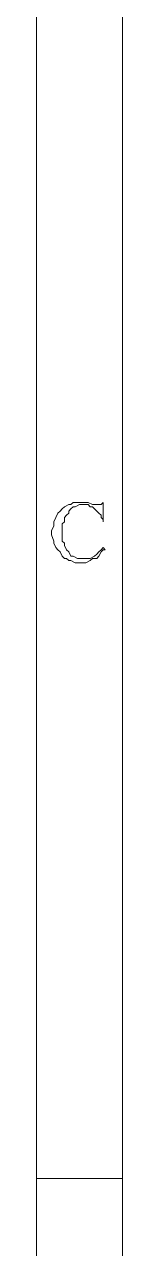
# Model space of a CAD drawing. Header units: millimetres. Extents: x 0 to 288, y 11 to 491.
# Drawn here: x 284.52 to 287.91, y 336 to 384.13 of the extents above; entities that cross this region are included whole.
import ezdxf

# ---------------------------------------------------------------- set-up
doc = ezdxf.new("R2010")
doc.units = ezdxf.units.MM

msp = doc.modelspace()

# ---------------------------------------------------------------- linework, layer by layer
at = {"color": 0, "lineweight": 0}
for points in [[(287.911653, 287.866667), (287.911653, 491.405334)], [(284.524986, 291.253334), (284.524986, 488.018667)], [(285.540986, 365.082667), (285.625653, 365.167334), (285.794986, 365.252001), (285.879653, 365.252001), (285.96432, 365.336667), (286.133653, 365.336667), (286.302986, 365.336667), (286.47232, 365.336667), (286.556986, 365.336667), (286.72632, 365.252001), (286.895653, 365.252001), (286.98032, 365.252001), (287.064986, 365.252001), (287.149653, 365.336667)], [(286.556986, 365.252001), (286.641653, 365.167334), (286.72632, 365.167334), (286.810986, 365.082667), (286.895653, 364.998001), (286.98032, 364.913334), (287.064986, 364.828667), (287.064986, 364.744001), (287.149653, 364.659334), (287.149653, 364.574667), (287.149653, 365.336667)], [(285.286986, 363.558667), (285.20232, 363.728001), (285.20232, 363.812667), (285.117653, 364.066667), (285.117653, 364.236001), (285.20232, 364.405334), (285.20232, 364.490001), (285.20232, 364.574667), (285.286986, 364.744001), (285.371653, 364.913334), (285.45632, 364.998001), (285.540986, 365.082667)], [(285.540986, 364.490001), (285.625653, 364.574667), (285.625653, 364.744001), (285.71032, 364.828667), (285.794986, 364.913334), (285.794986, 364.998001), (285.879653, 365.082667), (285.96432, 365.167334)], [(286.556986, 365.252001), (286.47232, 365.252001), (286.302986, 365.252001), (286.21832, 365.252001), (286.048986, 365.167334), (285.96432, 365.167334)], [(286.133653, 363.135334), (285.96432, 363.220001), (285.879653, 363.220001), (285.794986, 363.389334), (285.71032, 363.474001), (285.625653, 363.643334), (285.625653, 363.728001), (285.540986, 363.812667), (285.540986, 363.982001), (285.540986, 364.151334), (285.540986, 364.236001), (285.540986, 364.490001)], [(286.048986, 362.966001), (285.879653, 363.050667), (285.794986, 363.050667), (285.71032, 363.135334), (285.625653, 363.135334), (285.540986, 363.220001), (285.45632, 363.389334), (285.371653, 363.474001), (285.286986, 363.558667)], [(287.23432, 363.474001), (287.149653, 363.474001), (287.064986, 363.389334), (286.98032, 363.220001), (286.895653, 363.135334), (286.72632, 363.135334), (286.641653, 363.050667), (286.47232, 362.966001), (286.302986, 362.966001), (286.21832, 362.966001), (286.048986, 362.966001)], [(287.23432, 363.474001), (287.149653, 363.558667), (287.064986, 363.474001), (286.98032, 363.389334), (286.895653, 363.304667), (286.810986, 363.220001), (286.641653, 363.135334)], [(286.641653, 363.135334), (286.47232, 363.135334), (286.302986, 363.135334), (286.133653, 363.135334)], [(287.911653, 338.751334), (284.524986, 338.751334)]]:
    msp.add_lwpolyline(points, dxfattribs=at)

doc.saveas('drawing.dxf')
